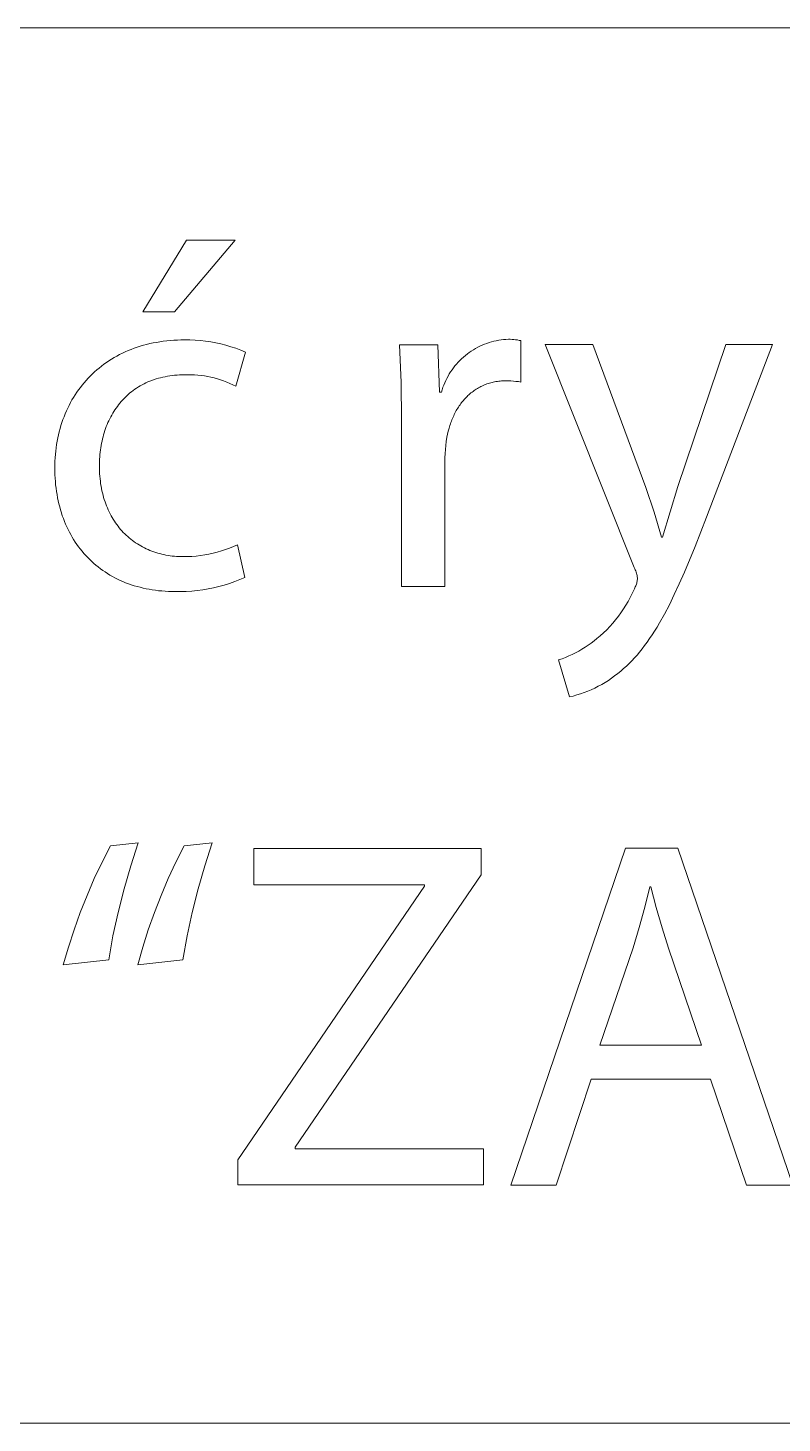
# Model space of a CAD drawing. Header units: millimetres. Extents: x -1519 to 3497, y -297 to 3208.
# Drawn here: x 2281.8 to 2357.6, y -296.8 to -156.6 of the extents above; entities that cross this region are included whole.
import ezdxf

# ---------------------------------------------------------------- set-up
doc = ezdxf.new("R2010")
doc.units = ezdxf.units.MM
doc.header["$MEASUREMENT"] = 0
doc.layers.add('Domyślny', color=7, linetype='Continuous', true_color=0x000000)

msp = doc.modelspace()

# ---------------------------------------------------------------- linework, layer by layer
at = {"layer": 'Domyślny', "color": 18, "lineweight": 15, "true_color": 0x000000}
for p, q in [((1601.48, -156.6), (3492.39, -156.6)), ((2293.34, -185.12), (2297.75, -177.94)), ((2302.63, -177.94), (2296.52, -185.12)), ((2297.75, -177.94), (2302.63, -177.94)), ((2296.52, -185.12), (2293.34, -185.12)), ((2291.3, -189.28), (2291.59, -189.15)), ((2291.59, -189.15), (2291.88, -189.02)), ((2291.88, -189.02), (2292.17, -188.9)), ((2292.17, -188.9), (2292.48, -188.79)), ((2292.48, -188.79), (2292.78, -188.68)), ((2292.78, -188.68), (2293.09, -188.58)), ((2293.09, -188.58), (2293.41, -188.49)), ((2293.41, -188.49), (2293.73, -188.4)), ((2293.73, -188.4), (2294.06, -188.32)), ((2294.06, -188.32), (2294.38, -188.25)), ((2294.38, -188.25), (2294.72, -188.19)), ((2294.72, -188.19), (2295.06, -188.13)), ((2295.06, -188.13), (2295.4, -188.08)), ((2295.4, -188.08), (2295.75, -188.04)), ((2295.75, -188.04), (2296.1, -188)), ((2296.1, -188), (2296.46, -187.98)), ((2296.46, -187.98), (2296.82, -187.96)), ((2296.82, -187.96), (2297.18, -187.95)), ((2297.18, -187.95), (2297.55, -187.94)), ((2297.55, -187.94), (2298.08, -187.95)), ((2298.08, -187.95), (2298.6, -187.97)), ((2298.6, -187.97), (2299.13, -188.01)), ((2299.13, -188.01), (2299.65, -188.07)), ((2299.65, -188.07), (2300.17, -188.14)), ((2300.17, -188.14), (2300.68, -188.24)), ((2300.68, -188.24), (2301.2, -188.35)), ((2301.2, -188.35), (2301.7, -188.48)), ((2301.7, -188.48), (2302.21, -188.63)), ((2302.21, -188.63), (2302.71, -188.79)), ((2303.68, -189.18), (2302.68, -192.6)), ((2302.71, -188.79), (2303.2, -188.98)), ((2303.2, -188.98), (2303.68, -189.18)), ((2319.3, -192.22), (2319.13, -188.43)), ((2319.13, -188.43), (2323.01, -188.43)), ((2323.01, -188.43), (2323.16, -193.19)), ((2325.96, -189.36), (2326.16, -189.21)), ((2326.16, -189.21), (2326.36, -189.07)), ((2326.36, -189.07), (2326.57, -188.94)), ((2326.57, -188.94), (2326.79, -188.81)), ((2326.79, -188.81), (2327, -188.69)), ((2327, -188.69), (2327.23, -188.58)), ((2327.23, -188.58), (2327.45, -188.48)), ((2327.45, -188.48), (2327.68, -188.38)), ((2327.68, -188.38), (2327.91, -188.3)), ((2327.91, -188.3), (2328.15, -188.22)), ((2328.15, -188.22), (2328.38, -188.15)), ((2328.38, -188.15), (2328.62, -188.08)), ((2328.62, -188.08), (2328.86, -188.03)), ((2328.86, -188.03), (2329.11, -187.98)), ((2329.11, -187.98), (2329.35, -187.94)), ((2329.35, -187.94), (2329.6, -187.91)), ((2329.6, -187.91), (2329.84, -187.89)), ((2329.84, -187.89), (2330.09, -187.87)), ((2330.09, -187.87), (2330.27, -187.88)), ((2330.27, -187.88), (2330.45, -187.89)), ((2330.45, -187.89), (2330.63, -187.91)), ((2330.63, -187.91), (2330.81, -187.93)), ((2330.81, -187.93), (2330.99, -187.95)), ((2330.99, -187.95), (2331.17, -187.99)), ((2331.17, -187.99), (2331.35, -188.02)), ((2331.35, -188.02), (2331.35, -192.18)), ((2342.74, -210.82), (2333.77, -188.42)), ((2333.77, -188.42), (2338.58, -188.42)), ((2338.58, -188.42), (2343.91, -202.77)), ((2347.12, -202.69), (2351.95, -188.42)), ((2356.61, -188.42), (2349.99, -205.75)), ((2351.95, -188.42), (2356.61, -188.42)), ((2288.96, -190.77), (2289.2, -190.58)), ((2289.2, -190.58), (2289.44, -190.4)), ((2289.44, -190.4), (2289.69, -190.22)), ((2289.69, -190.22), (2289.95, -190.05)), ((2289.95, -190.05), (2290.21, -189.88)), ((2290.21, -189.88), (2290.47, -189.72)), ((2290.47, -189.72), (2290.74, -189.57)), ((2290.74, -189.57), (2291.02, -189.42)), ((2291.02, -189.42), (2291.3, -189.28)), ((2324.56, -190.76), (2324.72, -190.56)), ((2324.72, -190.56), (2324.88, -190.37)), ((2324.88, -190.37), (2325.04, -190.19)), ((2325.04, -190.19), (2325.21, -190.01)), ((2325.21, -190.01), (2325.39, -189.84)), ((2325.39, -189.84), (2325.58, -189.67)), ((2325.58, -189.67), (2325.76, -189.51)), ((2325.76, -189.51), (2325.96, -189.36)), ((2287.45, -192.25), (2287.65, -192.02)), ((2287.65, -192.02), (2287.85, -191.8)), ((2287.85, -191.8), (2288.06, -191.58)), ((2288.06, -191.58), (2288.28, -191.37)), ((2288.28, -191.37), (2288.5, -191.16)), ((2288.5, -191.16), (2288.73, -190.96)), ((2288.73, -190.96), (2288.96, -190.77)), ((2294.27, -192.01), (2294.06, -192.09)), ((2294.48, -191.93), (2294.27, -192.01)), ((2294.69, -191.86), (2294.48, -191.93)), ((2294.91, -191.8), (2294.69, -191.86)), ((2295.13, -191.74), (2294.91, -191.8)), ((2295.35, -191.68), (2295.13, -191.74)), ((2295.58, -191.64), (2295.35, -191.68)), ((2295.82, -191.59), (2295.58, -191.64)), ((2296.05, -191.56), (2295.82, -191.59)), ((2296.29, -191.52), (2296.05, -191.56)), ((2296.54, -191.5), (2296.29, -191.52)), ((2296.79, -191.48), (2296.54, -191.5)), ((2297.04, -191.46), (2296.79, -191.48)), ((2297.29, -191.45), (2297.04, -191.46)), ((2297.55, -191.45), (2297.29, -191.45)), ((2297.89, -191.44), (2297.55, -191.45)), ((2298.22, -191.44), (2297.89, -191.44)), ((2298.55, -191.46), (2298.22, -191.44)), ((2298.88, -191.48), (2298.55, -191.46)), ((2299.21, -191.51), (2298.88, -191.48)), ((2299.54, -191.56), (2299.21, -191.51)), ((2299.87, -191.62), (2299.54, -191.56)), ((2300.19, -191.68), (2299.87, -191.62)), ((2300.52, -191.76), (2300.19, -191.68)), ((2300.84, -191.85), (2300.52, -191.76)), ((2301.15, -191.95), (2300.84, -191.85)), ((2301.47, -192.06), (2301.15, -191.95)), ((2323.69, -192.25), (2323.79, -192.03)), ((2323.79, -192.03), (2323.9, -191.81)), ((2323.9, -191.81), (2324.02, -191.59)), ((2324.02, -191.59), (2324.15, -191.37)), ((2324.15, -191.37), (2324.28, -191.16)), ((2324.28, -191.16), (2324.42, -190.96)), ((2324.42, -190.96), (2324.56, -190.76)), ((2286.55, -193.46), (2286.72, -193.21)), ((2286.72, -193.21), (2286.89, -192.96)), ((2286.89, -192.96), (2287.07, -192.72)), ((2287.07, -192.72), (2287.26, -192.48)), ((2287.26, -192.48), (2287.45, -192.25)), ((2291.9, -193.41), (2291.75, -193.55)), ((2292.06, -193.28), (2291.9, -193.41)), ((2292.22, -193.15), (2292.06, -193.28)), ((2292.39, -193.02), (2292.22, -193.15)), ((2292.56, -192.9), (2292.39, -193.02)), ((2292.73, -192.78), (2292.56, -192.9)), ((2292.91, -192.67), (2292.73, -192.78)), ((2293.09, -192.56), (2292.91, -192.67)), ((2293.28, -192.46), (2293.09, -192.56)), ((2293.47, -192.36), (2293.28, -192.46)), ((2293.66, -192.26), (2293.47, -192.36)), ((2293.86, -192.17), (2293.66, -192.26)), ((2294.06, -192.09), (2293.86, -192.17)), ((2301.78, -192.18), (2301.47, -192.06)), ((2302.08, -192.31), (2301.78, -192.18)), ((2302.38, -192.45), (2302.08, -192.31)), ((2302.68, -192.6), (2302.38, -192.45)), ((2319.34, -196.01), (2319.3, -192.22)), ((2323.16, -193.19), (2323.36, -193.19)), ((2323.36, -193.19), (2323.43, -192.95)), ((2323.43, -192.95), (2323.51, -192.71)), ((2323.51, -192.71), (2323.6, -192.48)), ((2323.6, -192.48), (2323.69, -192.25)), ((2326.22, -193.37), (2326.12, -193.45)), ((2326.32, -193.28), (2326.22, -193.37)), ((2326.43, -193.2), (2326.32, -193.28)), ((2326.53, -193.12), (2326.43, -193.2)), ((2326.64, -193.04), (2326.53, -193.12)), ((2326.75, -192.97), (2326.64, -193.04)), ((2326.86, -192.89), (2326.75, -192.97)), ((2326.97, -192.82), (2326.86, -192.89)), ((2327.08, -192.76), (2326.97, -192.82)), ((2327.2, -192.69), (2327.08, -192.76)), ((2327.31, -192.63), (2327.2, -192.69)), ((2327.43, -192.58), (2327.31, -192.63)), ((2327.55, -192.52), (2327.43, -192.58)), ((2327.67, -192.47), (2327.55, -192.52)), ((2327.8, -192.42), (2327.67, -192.47)), ((2327.92, -192.37), (2327.8, -192.42)), ((2328.05, -192.33), (2327.92, -192.37)), ((2328.18, -192.29), (2328.05, -192.33)), ((2328.31, -192.25), (2328.18, -192.29)), ((2328.44, -192.22), (2328.31, -192.25)), ((2328.57, -192.19), (2328.44, -192.22)), ((2328.7, -192.16), (2328.57, -192.19)), ((2328.84, -192.13), (2328.7, -192.16)), ((2328.98, -192.11), (2328.84, -192.13)), ((2329.11, -192.09), (2328.98, -192.11)), ((2329.25, -192.08), (2329.11, -192.09)), ((2329.39, -192.07), (2329.25, -192.08)), ((2329.54, -192.06), (2329.39, -192.07)), ((2329.68, -192.05), (2329.54, -192.06)), ((2329.83, -192.05), (2329.68, -192.05)), ((2330.08, -192.05), (2329.83, -192.05)), ((2330.33, -192.06), (2330.08, -192.05)), ((2330.59, -192.08), (2330.33, -192.06)), ((2330.84, -192.11), (2330.59, -192.08)), ((2331.09, -192.14), (2330.84, -192.11)), ((2331.35, -192.18), (2331.09, -192.14)), ((2285.67, -195.08), (2285.8, -194.8)), ((2285.8, -194.8), (2285.94, -194.52)), ((2285.94, -194.52), (2286.08, -194.25)), ((2286.08, -194.25), (2286.23, -193.98)), ((2286.23, -193.98), (2286.39, -193.72)), ((2286.39, -193.72), (2286.55, -193.46)), ((2290.67, -194.79), (2290.55, -194.97)), ((2290.79, -194.63), (2290.67, -194.79)), ((2290.91, -194.46), (2290.79, -194.63)), ((2291.04, -194.3), (2290.91, -194.46)), ((2291.18, -194.14), (2291.04, -194.3)), ((2291.31, -193.99), (2291.18, -194.14)), ((2291.46, -193.84), (2291.31, -193.99)), ((2291.6, -193.69), (2291.46, -193.84)), ((2291.75, -193.55), (2291.6, -193.69)), ((2325, -194.81), (2324.92, -194.93)), ((2325.07, -194.69), (2325, -194.81)), ((2325.15, -194.58), (2325.07, -194.69)), ((2325.23, -194.46), (2325.15, -194.58)), ((2325.31, -194.35), (2325.23, -194.46)), ((2325.39, -194.24), (2325.31, -194.35)), ((2325.48, -194.14), (2325.39, -194.24)), ((2325.56, -194.03), (2325.48, -194.14)), ((2325.65, -193.93), (2325.56, -194.03)), ((2325.74, -193.83), (2325.65, -193.93)), ((2325.83, -193.73), (2325.74, -193.83)), ((2325.93, -193.64), (2325.83, -193.73)), ((2326.02, -193.54), (2325.93, -193.64)), ((2326.12, -193.45), (2326.02, -193.54)), ((2285.22, -196.25), (2285.32, -195.95)), ((2285.32, -195.95), (2285.43, -195.66)), ((2285.43, -195.66), (2285.55, -195.37)), ((2285.55, -195.37), (2285.67, -195.08)), ((2289.94, -196.06), (2289.85, -196.26)), ((2290.03, -195.87), (2289.94, -196.06)), ((2290.12, -195.69), (2290.03, -195.87)), ((2290.22, -195.5), (2290.12, -195.69)), ((2290.33, -195.32), (2290.22, -195.5)), ((2290.44, -195.14), (2290.33, -195.32)), ((2290.55, -194.97), (2290.44, -195.14)), ((2319.34, -212.73), (2319.34, -196.01)), ((2324.36, -196.1), (2324.31, -196.24)), ((2324.41, -195.96), (2324.36, -196.1)), ((2324.47, -195.83), (2324.41, -195.96)), ((2324.53, -195.7), (2324.47, -195.83)), ((2324.59, -195.56), (2324.53, -195.7)), ((2324.65, -195.43), (2324.59, -195.56)), ((2324.72, -195.3), (2324.65, -195.43)), ((2324.78, -195.18), (2324.72, -195.3)), ((2324.85, -195.05), (2324.78, -195.18)), ((2324.92, -194.93), (2324.85, -195.05)), ((2284.81, -197.8), (2284.87, -197.48)), ((2284.87, -197.48), (2284.95, -197.17)), ((2284.95, -197.17), (2285.03, -196.86)), ((2285.03, -196.86), (2285.12, -196.55)), ((2285.12, -196.55), (2285.22, -196.25)), ((2289.41, -197.47), (2289.35, -197.69)), ((2289.47, -197.27), (2289.41, -197.47)), ((2289.54, -197.06), (2289.47, -197.27)), ((2289.61, -196.85), (2289.54, -197.06)), ((2289.68, -196.65), (2289.61, -196.85)), ((2289.76, -196.45), (2289.68, -196.65)), ((2289.85, -196.26), (2289.76, -196.45)), ((2323.97, -197.42), (2323.91, -197.73)), ((2324.04, -197.12), (2323.97, -197.42)), ((2324.12, -196.82), (2324.04, -197.12)), ((2324.21, -196.53), (2324.12, -196.82)), ((2324.26, -196.38), (2324.21, -196.53)), ((2324.31, -196.24), (2324.26, -196.38)), ((2284.6, -199.11), (2284.64, -198.78)), ((2284.64, -198.78), (2284.69, -198.45)), ((2284.69, -198.45), (2284.74, -198.12)), ((2284.74, -198.12), (2284.81, -197.8)), ((2289.09, -199), (2289.06, -199.23)), ((2289.12, -198.78), (2289.09, -199)), ((2289.16, -198.55), (2289.12, -198.78)), ((2289.2, -198.33), (2289.16, -198.55)), ((2289.25, -198.12), (2289.2, -198.33)), ((2289.3, -197.9), (2289.25, -198.12)), ((2289.35, -197.69), (2289.3, -197.9)), ((2323.75, -198.96), (2323.72, -199.37)), ((2323.79, -198.55), (2323.75, -198.96)), ((2323.84, -198.14), (2323.79, -198.55)), ((2323.91, -197.73), (2323.84, -198.14)), ((2284.51, -200.47), (2284.52, -200.13)), ((2284.52, -200.13), (2284.54, -199.78)), ((2284.54, -199.78), (2284.57, -199.44)), ((2284.57, -199.44), (2284.6, -199.11)), ((2288.99, -200.38), (2288.98, -200.62)), ((2289, -199.92), (2288.99, -200.15)), ((2288.99, -200.15), (2288.99, -200.38)), ((2289.02, -199.69), (2289, -199.92)), ((2289.04, -199.46), (2289.02, -199.69)), ((2289.06, -199.23), (2289.04, -199.46)), ((2323.72, -199.37), (2323.71, -199.78)), ((2323.71, -199.78), (2323.71, -212.73)), ((2284.51, -200.82), (2284.51, -200.47)), ((2284.51, -201.17), (2284.51, -200.82)), ((2284.52, -201.51), (2284.51, -201.17)), ((2284.54, -201.85), (2284.52, -201.51)), ((2288.98, -200.62), (2288.99, -200.88)), ((2288.99, -200.88), (2288.99, -201.14)), ((2288.99, -201.14), (2289.01, -201.4)), ((2289.01, -201.4), (2289.03, -201.65)), ((2289.03, -201.65), (2289.05, -201.9)), ((2284.56, -202.18), (2284.54, -201.85)), ((2284.59, -202.52), (2284.56, -202.18)), ((2284.63, -202.84), (2284.59, -202.52)), ((2284.68, -203.17), (2284.63, -202.84)), ((2284.73, -203.49), (2284.68, -203.17)), ((2289.05, -201.9), (2289.08, -202.14)), ((2289.08, -202.14), (2289.11, -202.39)), ((2289.11, -202.39), (2289.15, -202.63)), ((2289.15, -202.63), (2289.19, -202.86)), ((2289.19, -202.86), (2289.24, -203.1)), ((2289.24, -203.1), (2289.29, -203.32)), ((2343.91, -202.77), (2344.73, -205.26)), ((2345.57, -207.77), (2347.12, -202.69)), ((2284.78, -203.8), (2284.73, -203.49)), ((2284.85, -204.11), (2284.78, -203.8)), ((2284.92, -204.42), (2284.85, -204.11)), ((2285, -204.73), (2284.92, -204.42)), ((2289.29, -203.32), (2289.35, -203.55)), ((2289.35, -203.55), (2289.41, -203.77)), ((2289.41, -203.77), (2289.48, -203.99)), ((2289.48, -203.99), (2289.55, -204.21)), ((2289.55, -204.21), (2289.62, -204.42)), ((2289.62, -204.42), (2289.7, -204.62)), ((2289.7, -204.62), (2289.79, -204.83)), ((2285.08, -205.02), (2285, -204.73)), ((2285.17, -205.32), (2285.08, -205.02)), ((2285.26, -205.61), (2285.17, -205.32)), ((2285.37, -205.89), (2285.26, -205.61)), ((2285.47, -206.18), (2285.37, -205.89)), ((2289.79, -204.83), (2289.88, -205.03)), ((2289.88, -205.03), (2289.97, -205.23)), ((2289.97, -205.23), (2290.07, -205.42)), ((2290.07, -205.42), (2290.17, -205.61)), ((2290.17, -205.61), (2290.27, -205.79)), ((2290.27, -205.79), (2290.38, -205.97)), ((2290.38, -205.97), (2290.49, -206.15)), ((2344.73, -205.26), (2345.47, -207.77)), ((2349.99, -205.75), (2348.85, -208.69)), ((2285.59, -206.45), (2285.47, -206.18)), ((2285.71, -206.72), (2285.59, -206.45)), ((2285.84, -206.99), (2285.71, -206.72)), ((2285.97, -207.25), (2285.84, -206.99)), ((2286.11, -207.51), (2285.97, -207.25)), ((2290.49, -206.15), (2290.61, -206.32)), ((2290.61, -206.32), (2290.73, -206.49)), ((2290.73, -206.49), (2290.86, -206.66)), ((2290.86, -206.66), (2290.98, -206.82)), ((2290.98, -206.82), (2291.12, -206.98)), ((2291.12, -206.98), (2291.25, -207.13)), ((2291.25, -207.13), (2291.39, -207.28)), ((2291.39, -207.28), (2291.53, -207.43)), ((2291.53, -207.43), (2291.68, -207.57)), ((2286.25, -207.77), (2286.11, -207.51)), ((2286.4, -208.01), (2286.25, -207.77)), ((2286.56, -208.26), (2286.4, -208.01)), ((2286.72, -208.49), (2286.56, -208.26)), ((2286.89, -208.73), (2286.72, -208.49)), ((2287.06, -208.95), (2286.89, -208.73)), ((2291.68, -207.57), (2291.83, -207.71)), ((2291.83, -207.71), (2291.98, -207.84)), ((2291.98, -207.84), (2292.14, -207.97)), ((2292.14, -207.97), (2292.3, -208.09)), ((2292.3, -208.09), (2292.46, -208.21)), ((2292.46, -208.21), (2292.63, -208.33)), ((2292.63, -208.33), (2292.8, -208.44)), ((2292.8, -208.44), (2292.97, -208.54)), ((2292.97, -208.54), (2293.15, -208.65)), ((2293.15, -208.65), (2293.32, -208.75)), ((2293.32, -208.75), (2293.51, -208.84)), ((2293.51, -208.84), (2293.69, -208.93)), ((2302.06, -208.86), (2302.45, -208.7)), ((2302.45, -208.7), (2302.85, -208.52)), ((2302.85, -208.52), (2303.6, -211.81)), ((2345.47, -207.77), (2345.57, -207.77)), ((2348.85, -208.69), (2347.77, -211.27)), ((2287.24, -209.18), (2287.06, -208.95)), ((2287.42, -209.39), (2287.24, -209.18)), ((2287.61, -209.61), (2287.42, -209.39)), ((2287.81, -209.81), (2287.61, -209.61)), ((2288.01, -210.01), (2287.81, -209.81)), ((2288.21, -210.21), (2288.01, -210.01)), ((2288.42, -210.4), (2288.21, -210.21)), ((2293.69, -208.93), (2293.88, -209.01)), ((2293.88, -209.01), (2294.06, -209.09)), ((2294.06, -209.09), (2294.26, -209.17)), ((2294.26, -209.17), (2294.45, -209.24)), ((2294.45, -209.24), (2294.65, -209.3)), ((2294.65, -209.3), (2294.85, -209.37)), ((2294.85, -209.37), (2295.05, -209.42)), ((2295.05, -209.42), (2295.26, -209.47)), ((2295.26, -209.47), (2295.46, -209.52)), ((2295.46, -209.52), (2295.67, -209.56)), ((2295.67, -209.56), (2295.88, -209.6)), ((2295.88, -209.6), (2296.1, -209.63)), ((2296.1, -209.63), (2296.31, -209.66)), ((2296.31, -209.66), (2296.53, -209.68)), ((2296.53, -209.68), (2296.75, -209.7)), ((2296.75, -209.7), (2296.97, -209.71)), ((2296.97, -209.71), (2297.19, -209.72)), ((2297.19, -209.72), (2297.42, -209.72)), ((2297.42, -209.72), (2297.85, -209.72)), ((2297.85, -209.72), (2298.28, -209.7)), ((2298.28, -209.7), (2298.71, -209.66)), ((2298.71, -209.66), (2299.14, -209.61)), ((2299.14, -209.61), (2299.57, -209.55)), ((2299.57, -209.55), (2299.99, -209.47)), ((2299.99, -209.47), (2300.41, -209.37)), ((2300.41, -209.37), (2300.83, -209.27)), ((2300.83, -209.27), (2301.24, -209.15)), ((2301.24, -209.15), (2301.65, -209.01)), ((2301.65, -209.01), (2302.06, -208.86)), ((2288.64, -210.58), (2288.42, -210.4)), ((2288.86, -210.76), (2288.64, -210.58)), ((2289.09, -210.94), (2288.86, -210.76)), ((2289.32, -211.1), (2289.09, -210.94)), ((2289.56, -211.26), (2289.32, -211.1)), ((2289.8, -211.42), (2289.56, -211.26)), ((2290.04, -211.57), (2289.8, -211.42)), ((2290.3, -211.71), (2290.04, -211.57)), ((2342.79, -210.93), (2342.74, -210.82)), ((2342.84, -211.04), (2342.79, -210.93)), ((2342.88, -211.16), (2342.84, -211.04)), ((2342.92, -211.27), (2342.88, -211.16)), ((2342.95, -211.39), (2342.92, -211.27)), ((2342.98, -211.5), (2342.95, -211.39)), ((2343.01, -211.62), (2342.98, -211.5)), ((2343.03, -211.74), (2343.01, -211.62)), ((2347.77, -211.27), (2347.26, -212.44)), ((2290.55, -211.85), (2290.3, -211.71)), ((2290.81, -211.98), (2290.55, -211.85)), ((2291.08, -212.11), (2290.81, -211.98)), ((2291.35, -212.22), (2291.08, -212.11)), ((2291.62, -212.34), (2291.35, -212.22)), ((2291.9, -212.44), (2291.62, -212.34)), ((2292.19, -212.54), (2291.9, -212.44)), ((2292.48, -212.64), (2292.19, -212.54)), ((2292.77, -212.72), (2292.48, -212.64)), ((2293.07, -212.8), (2292.77, -212.72)), ((2293.37, -212.88), (2293.07, -212.8)), ((2293.68, -212.94), (2293.37, -212.88)), ((2293.99, -213), (2293.68, -212.94)), ((2294.3, -213.06), (2293.99, -213)), ((2294.62, -213.1), (2294.3, -213.06)), ((2299.37, -213.06), (2298.82, -213.13)), ((2299.92, -212.96), (2299.37, -213.06)), ((2300.46, -212.85), (2299.92, -212.96)), ((2301, -212.73), (2300.46, -212.85)), ((2301.53, -212.58), (2301, -212.73)), ((2302.06, -212.41), (2301.53, -212.58)), ((2302.58, -212.23), (2302.06, -212.41)), ((2303.09, -212.03), (2302.58, -212.23)), ((2303.6, -211.81), (2303.09, -212.03)), ((2323.71, -212.73), (2319.34, -212.73)), ((2342.53, -213.43), (2342.71, -213.03)), ((2342.71, -213.03), (2342.76, -212.94)), ((2342.76, -212.94), (2342.8, -212.85)), ((2342.8, -212.85), (2342.84, -212.75)), ((2342.84, -212.75), (2342.88, -212.66)), ((2342.88, -212.66), (2342.92, -212.57)), ((2342.92, -212.57), (2342.95, -212.47)), ((2342.95, -212.47), (2342.98, -212.37)), ((2342.98, -212.37), (2343, -212.27)), ((2343, -212.27), (2343.03, -212.18)), ((2343.05, -211.86), (2343.03, -211.74)), ((2343.03, -212.18), (2343.04, -212.08)), ((2343.04, -212.08), (2343.06, -211.98)), ((2343.06, -211.98), (2343.05, -211.86)), ((2347.26, -212.44), (2346.75, -213.54)), ((2294.94, -213.14), (2294.62, -213.1)), ((2295.27, -213.17), (2294.94, -213.14)), ((2295.6, -213.2), (2295.27, -213.17)), ((2295.94, -213.22), (2295.6, -213.2)), ((2296.28, -213.23), (2295.94, -213.22)), ((2296.62, -213.23), (2296.28, -213.23)), ((2297.17, -213.23), (2296.62, -213.23)), ((2297.72, -213.22), (2297.17, -213.23)), ((2298.27, -213.18), (2297.72, -213.22)), ((2298.82, -213.13), (2298.27, -213.18)), ((2341.89, -214.61), (2342.11, -214.22)), ((2342.11, -214.22), (2342.33, -213.83)), ((2342.33, -213.83), (2342.53, -213.43)), ((2346.75, -213.54), (2346.26, -214.56)), ((2340.86, -216.06), (2341.14, -215.71)), ((2341.14, -215.71), (2341.4, -215.35)), ((2341.4, -215.35), (2341.65, -214.98)), ((2341.65, -214.98), (2341.89, -214.61)), ((2345.76, -215.5), (2345.27, -216.38)), ((2346.26, -214.56), (2345.76, -215.5)), ((2339.65, -217.37), (2339.97, -217.06)), ((2339.97, -217.06), (2340.28, -216.74)), ((2340.28, -216.74), (2340.58, -216.4)), ((2340.58, -216.4), (2340.86, -216.06)), ((2344.78, -217.2), (2344.53, -217.59)), ((2345.03, -216.8), (2344.78, -217.2)), ((2345.27, -216.38), (2345.03, -216.8)), ((2337.8, -218.83), (2338.1, -218.63)), ((2338.1, -218.63), (2338.4, -218.41)), ((2338.4, -218.41), (2338.7, -218.19)), ((2338.7, -218.19), (2338.99, -217.96)), ((2338.99, -217.96), (2339.32, -217.67)), ((2339.32, -217.67), (2339.65, -217.37)), ((2343.78, -218.66), (2343.53, -218.99)), ((2344.03, -218.31), (2343.78, -218.66)), ((2344.28, -217.96), (2344.03, -218.31)), ((2344.53, -217.59), (2344.28, -217.96)), ((2335.13, -220.09), (2335.48, -219.98)), ((2335.48, -219.98), (2335.82, -219.84)), ((2335.82, -219.84), (2336.16, -219.7)), ((2336.16, -219.7), (2336.5, -219.55)), ((2336.5, -219.55), (2336.83, -219.39)), ((2336.83, -219.39), (2337.16, -219.21)), ((2337.16, -219.21), (2337.48, -219.03)), ((2337.48, -219.03), (2337.8, -218.83)), ((2342.75, -219.9), (2342.48, -220.18)), ((2343.01, -219.61), (2342.75, -219.9)), ((2343.27, -219.31), (2343.01, -219.61)), ((2343.53, -218.99), (2343.27, -219.31)), ((2336.21, -223.82), (2335.13, -220.09)), ((2341.07, -221.47), (2340.76, -221.71)), ((2341.37, -221.22), (2341.07, -221.47)), ((2341.66, -220.96), (2341.37, -221.22)), ((2341.94, -220.71), (2341.66, -220.96)), ((2342.21, -220.45), (2341.94, -220.71)), ((2342.48, -220.18), (2342.21, -220.45)), ((2339.12, -222.75), (2338.78, -222.93)), ((2339.47, -222.56), (2339.12, -222.75)), ((2339.8, -222.37), (2339.47, -222.56)), ((2340.13, -222.16), (2339.8, -222.37)), ((2340.45, -221.94), (2340.13, -222.16)), ((2340.76, -221.71), (2340.45, -221.94)), ((2336.59, -223.73), (2336.21, -223.82)), ((2336.97, -223.62), (2336.59, -223.73)), ((2337.34, -223.51), (2336.97, -223.62)), ((2337.7, -223.38), (2337.34, -223.51)), ((2338.07, -223.24), (2337.7, -223.38)), ((2338.42, -223.09), (2338.07, -223.24)), ((2338.78, -222.93), (2338.42, -223.09)), ((2289.25, -240.4), (2290.09, -238.76)), ((2290.09, -238.76), (2292.89, -238.48)), ((2292.89, -238.48), (2292.14, -240.78)), ((2296.68, -240.4), (2297.5, -238.76)), ((2297.5, -238.76), (2300.33, -238.48)), ((2300.33, -238.48), (2299.57, -240.78)), ((2304.51, -242.68), (2304.51, -239.03)), ((2304.51, -239.03), (2327.35, -239.03)), ((2327.35, -239.03), (2327.35, -241.68)), ((2330.34, -272.86), (2341.86, -239.02)), ((2341.86, -239.02), (2347.11, -239.02)), ((2347.11, -239.02), (2358.67, -272.86)), ((2288.47, -242.07), (2289.25, -240.4)), ((2292.14, -240.78), (2291.46, -243.11)), ((2295.9, -242.07), (2296.68, -240.4)), ((2299.57, -240.78), (2298.9, -243.11)), ((2287.74, -243.76), (2288.47, -242.07)), ((2295.18, -243.76), (2295.9, -242.07)), ((2327.35, -241.68), (2308.67, -269.04)), ((2287.06, -245.47), (2287.74, -243.76)), ((2291.46, -243.11), (2290.87, -245.46)), ((2294.52, -245.47), (2295.18, -243.76)), ((2298.9, -243.11), (2298.31, -245.46)), ((2302.89, -270.31), (2321.67, -242.84)), ((2321.67, -242.68), (2304.51, -242.68)), ((2321.67, -242.84), (2321.67, -242.68)), ((2344.3, -242.89), (2343.79, -244.94)), ((2344.4, -242.89), (2344.3, -242.89)), ((2344.94, -244.97), (2344.4, -242.89)), ((2343.79, -244.94), (2343.22, -246.98)), ((2345.53, -247.03), (2344.94, -244.97)), ((2286.44, -247.2), (2287.06, -245.47)), ((2290.87, -245.46), (2290.35, -247.83)), ((2293.9, -247.2), (2294.52, -245.47)), ((2298.31, -245.46), (2297.8, -247.83)), ((2285.87, -248.95), (2286.44, -247.2)), ((2290.35, -247.83), (2289.92, -250.22)), ((2293.35, -248.95), (2293.9, -247.2)), ((2297.8, -247.83), (2297.37, -250.22)), ((2343.22, -246.98), (2342.62, -249.01)), ((2346.17, -249.07), (2345.53, -247.03)), ((2285.36, -250.72), (2285.87, -248.95)), ((2292.84, -250.72), (2293.35, -248.95)), ((2342.62, -249.01), (2339.29, -258.8)), ((2349.48, -258.8), (2346.17, -249.07)), ((2289.92, -250.22), (2285.36, -250.72)), ((2297.37, -250.22), (2292.84, -250.72)), ((2339.29, -258.8), (2349.48, -258.8)), ((2338.39, -262.22), (2334.88, -272.86)), ((2350.38, -262.22), (2338.39, -262.22)), ((2354.01, -272.86), (2350.38, -262.22)), ((2308.67, -269.04), (2308.67, -269.21)), ((2302.89, -272.85), (2302.89, -270.31)), ((2308.67, -269.21), (2327.6, -269.21)), ((2327.6, -269.21), (2327.6, -272.85)), ((2327.6, -272.85), (2302.89, -272.85)), ((2334.88, -272.86), (2330.34, -272.86)), ((2358.67, -272.86), (2354.01, -272.86)), ((3492.39, -296.77), (-1519.07, -296.77)), ((3492.39, -296.77), (1601.48, -296.77))]:
    msp.add_line(p, q, dxfattribs=at)

doc.saveas('drawing.dxf')
